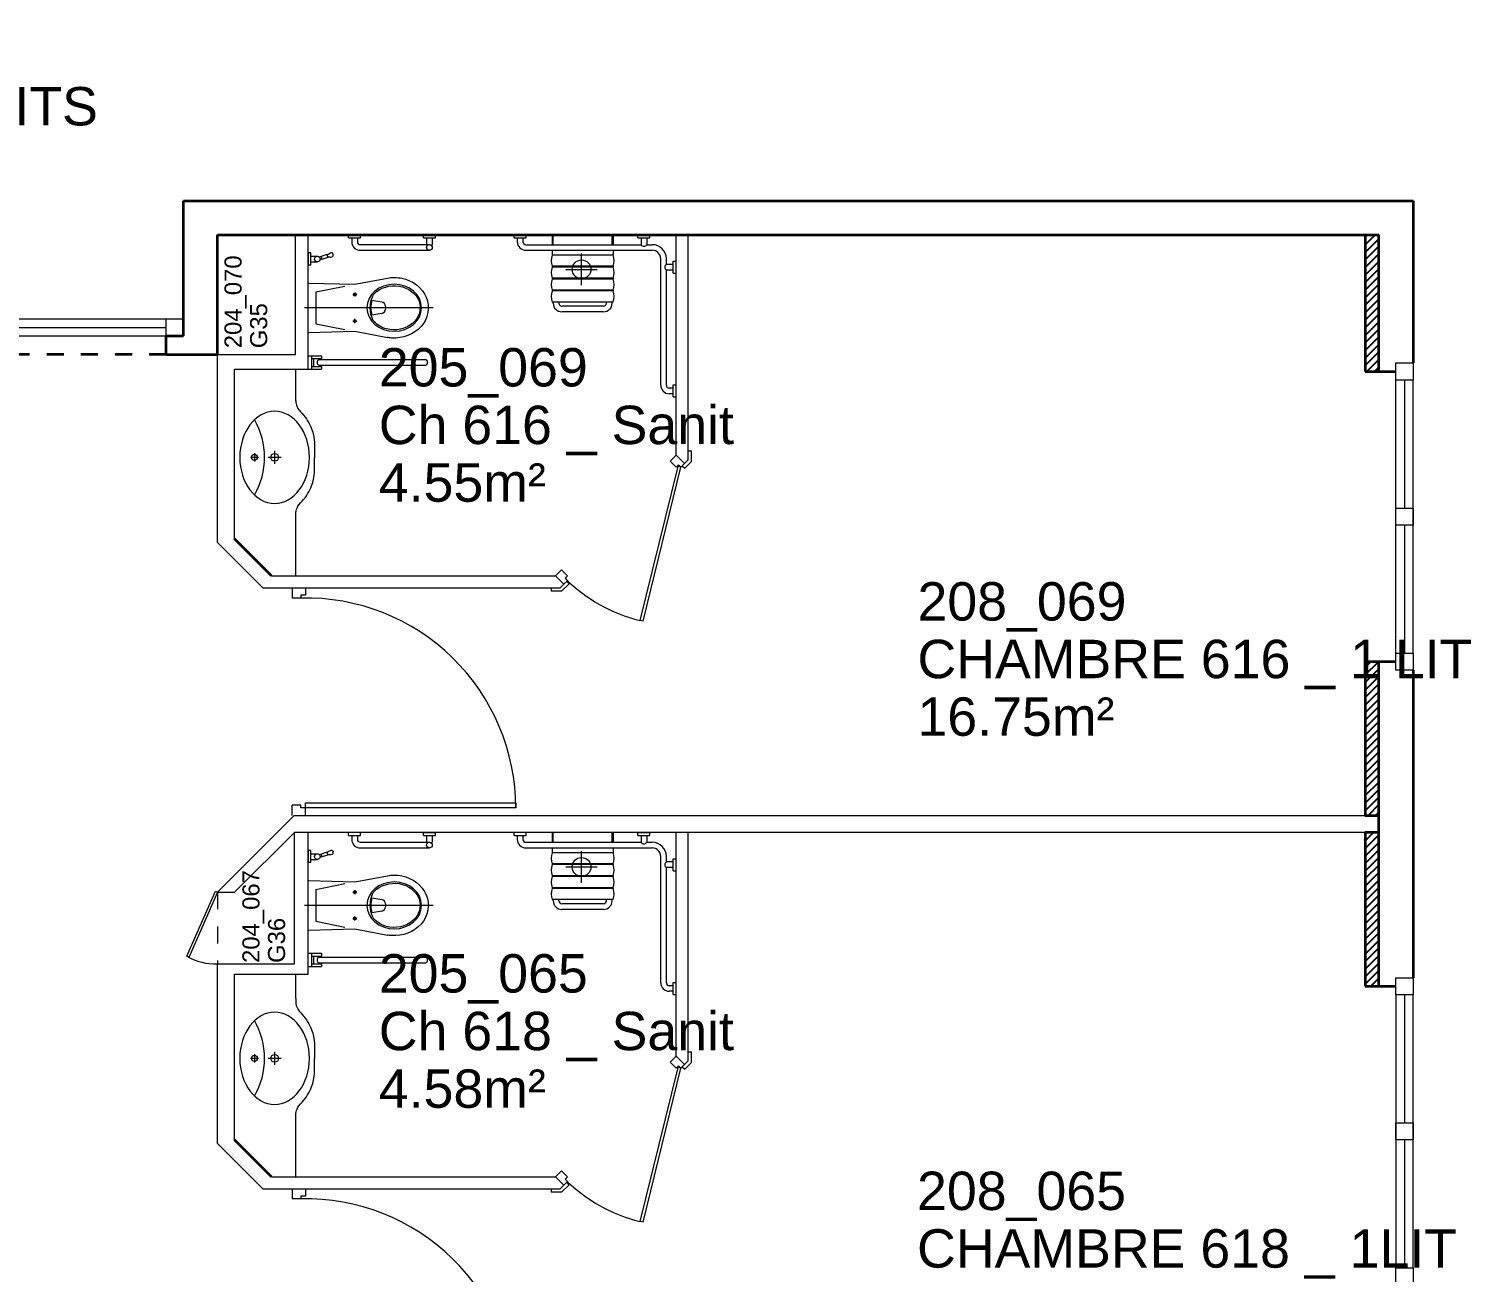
# Model space of a CAD drawing. Header units: metres. Extents: x -8 to 211, y -5 to 116.
# Drawn here: x 202.75 to 211.19, y 64.35 to 71.63 of the extents above; entities that cross this region are included whole.
import ezdxf

# ---------------------------------------------------------------- set-up
doc = ezdxf.new("R2010")
doc.units = ezdxf.units.M
doc.header["$LTSCALE"] = 0.6
doc.header["$MEASUREMENT"] = 0
doc.linetypes.add('CACHÉ', pattern=[0.25, 0.125, -0.125])
doc.linetypes.add('CONTINU', pattern=[0])
doc.layers.get('0').update_dxf_attribs({"linetype": 'CONTINUOUS'})
for name, color, linetype in [('004 isolation', 7, 'CONTINUOUS'), ('A_Etiqu_Gaine', 8, 'CONTINUOUS'), ('A_Etiqu_Gaine_ancien', 8, 'CONTINUOUS'), ('A_Etiqu_Gaine_code', 8, 'CONTINUOUS'), ('A_Etiqu_Local', 8, 'CONTINUOUS')]:
    doc.layers.add(name, color=color, linetype=linetype)
for name, color, linetype, lineweight in [('A_CHASS', 4, 'CONTINU', 20), ('A_MURS_CLOI', 7, 'CONTINU', 20), ('A_MURS_STRU', 7, 'CONTINU', 35), ('A_PORT', 8, 'CONTINUOUS', 0), ('A_SANI', 5, 'CONTINU', 0)]:
    doc.layers.add(name, color=color, linetype=linetype, lineweight=lineweight)
doc.styles.add('Attribut', font='arial.ttf')

# ---------------------------------------------------------------- blocks, each defined once
blk = doc.blocks.new('A_Etiqu_Local')
at = {"style": 'Attribut', "flags": 1}
for tag, p in [('CODE_HOPITAL', (-0.4463, 1.9737)), ('CODE_SITE', (-0.4463, 1.7487)), ('CODE_BATIMENT', (-0.4463, 1.5237)), ('CODE_SECTEUR', (-0.4463, 1.2987)), ('CODE_ETAGE', (-0.4463, 1.0737)), ('NOM_NORMALISE', (-0.4463, -0.843)), ('SECTEUR_ACTIVITE', (-0.4463, -1.068)), ('SOUS_SECTEUR_ACTIVITE', (-0.4463, -1.293)), ('VOLUME', (-0.4463, -1.518)), ('SERVICE', (-0.4463, -1.743)), ('CODE_UG', (-0.4463, -1.968)), ('CODE_UA', (-0.4463, -2.193)), ('CODE_POLE', (-0.4463, -2.418)), ('OCCUPANT_EXTERNE', (-0.4463, -2.643)), ('DISPONIBILITE', (-0.4463, -2.868)), ('ACCES_HANDICAPES', (-0.4463, -3.093)), ('NATURE_SOL', (-0.4463, -3.318)), ('RISQUE_LABORATOIRE', (-0.4463, -3.543)), ('AMIANTE', (-0.4463, -3.768))]:
    blk.add_attdef(tag, p, '', height=0.15, dxfattribs=at)
at = {"layer": 'A_Etiqu_Local', "style": 'Attribut'}
for tag, p in [('CODE_PIECE', (-0.4483, 0.5327)), ('NOM_USAGE', (-0.4483, 0.1952)), ('SURFACE', (-0.4483, -0.1423))]:
    blk.add_attdef(tag, p, '', height=0.225, dxfattribs=at)
blk = doc.blocks.new('A_Etiqu_Gaine')
at = {"style": 'Attribut', "flags": 1}
for tag, p in [('CODE_HOPITAL', (-0.4323, 0.8651)), ('CODE_SITE', (-0.4323, 0.7151)), ('CODE_BATIMENT', (-0.4323, 0.5651)), ('CODE_SECTEUR', (-0.4323, 0.4151)), ('CODE_ETAGE', (-0.4323, 0.2651)), ('NOM_NORMALISE', (-0.4323, -0.3349)), ('SECTEUR_ACTIVITE', (-0.4323, -0.4849)), ('SOUS_SECTEUR_ACTIVITE', (-0.4323, -0.6349)), ('SURFACE', (-0.4323, -0.7849)), ('CODE_UG', (-0.4323, -0.9349)), ('CODE_POLE', (-0.4323, -1.0849)), ('AMIANTE', (-0.4323, -1.2349))]:
    blk.add_attdef(tag, p, '', height=0.1, dxfattribs=at)
at = {"layer": 'A_Etiqu_Gaine', "style": 'Attribut'}
blk.add_attdef('NOM_USAGE', (-0.4323, -0.1849), '', height=0.1, dxfattribs=at)
at = {"layer": 'A_Etiqu_Gaine_ancien', "style": 'Attribut'}
blk.add_attdef('CODE_PIECE_ANCIEN', (-0.4323, 0.1151), '', height=0.1, dxfattribs=at)
at = {"layer": 'A_Etiqu_Gaine_code', "style": 'Attribut'}
blk.add_attdef('CODE_PIECE', (-0.4323, -0.0349), '', height=0.1, dxfattribs=at)

msp = doc.modelspace()

# ---------------------------------------------------------------- linework, layer by layer
at = {"layer": '004 isolation', "color": 8, "linetype": 'Continuous'}
for p, q in [((210.5835, 70.4212), (210.5694, 70.407)), ((210.5694, 70.3629), (210.6277, 70.4212)), ((210.5694, 69.6211), (210.5694, 70.4212)), ((210.5694, 70.4212), (210.6494, 70.4212)), ((210.6494, 70.3987), (210.5694, 70.3187)), ((210.5694, 70.2744), (210.6494, 70.3544)), ((210.6494, 70.4212), (210.6494, 69.6211)), ((210.6494, 70.3102), (210.5694, 70.2303)), ((210.5694, 70.1861), (210.6494, 70.2661)), ((210.6494, 70.2219), (210.5694, 70.1419)), ((210.5694, 70.0977), (210.6494, 70.1777)), ((210.6494, 70.1335), (210.5694, 70.0535)), ((210.5694, 70.0093), (210.6494, 70.0893)), ((210.6494, 70.0451), (210.5694, 69.9651)), ((210.5694, 69.9209), (210.6494, 70.0009)), ((210.6494, 69.9567), (210.5694, 69.8767)), ((210.5694, 69.8325), (210.6494, 69.9125)), ((210.6494, 69.8683), (210.5694, 69.7883)), ((210.5694, 69.7441), (210.6494, 69.8241)), ((210.6494, 69.7799), (210.5694, 69.6999)), ((210.5694, 69.6558), (210.6494, 69.7357)), ((210.6494, 69.6915), (210.579, 69.6211)), ((210.6494, 69.6211), (210.5694, 69.6211)), ((210.6232, 69.6211), (210.6494, 69.6473)), ((210.6026, 67.9211), (210.5694, 67.8879)), ((210.5694, 67.8438), (210.6468, 67.9211)), ((210.5694, 67.0209), (210.5694, 67.9211)), ((210.5694, 67.9211), (210.6494, 67.9211)), ((210.6494, 67.9211), (210.6494, 67.0209)), ((210.6494, 67.8795), (210.5694, 67.7995)), ((210.5694, 67.7553), (210.6494, 67.8353)), ((210.6494, 67.7911), (210.5694, 67.7112)), ((210.5694, 67.667), (210.6494, 67.747)), ((210.6494, 67.7027), (210.5694, 67.6227)), ((210.5694, 67.5786), (210.6494, 67.6585)), ((210.6494, 67.6144), (210.5694, 67.5344)), ((210.5694, 67.4902), (210.6494, 67.5702)), ((210.6494, 67.5259), (210.5694, 67.446)), ((210.5694, 67.4018), (210.6494, 67.4818)), ((210.6494, 67.4376), (210.5694, 67.3576)), ((210.5694, 67.3135), (210.6494, 67.3934)), ((210.6494, 67.3492), (210.5694, 67.2692)), ((210.5694, 67.225), (210.6494, 67.305)), ((210.6494, 67.2608), (210.5694, 67.1809)), ((210.5694, 67.1367), (210.6494, 67.2166)), ((210.6494, 67.1724), (210.5694, 67.0924)), ((210.5694, 67.0483), (210.6494, 67.1282)), ((210.6494, 67.084), (210.5862, 67.0208)), ((210.6494, 67.0209), (210.5694, 67.0209)), ((210.6304, 67.0209), (210.6494, 67.0399)), ((210.5743, 66.9206), (210.5694, 66.9157)), ((210.5694, 66.8715), (210.6185, 66.9206)), ((210.5694, 66.0204), (210.5694, 66.9206)), ((210.5694, 66.9206), (210.6494, 66.9206)), ((210.6494, 66.9072), (210.5694, 66.8272)), ((210.6494, 66.9206), (210.6494, 66.0204)), ((210.5694, 66.7831), (210.6494, 66.863)), ((210.6494, 66.8189), (210.5694, 66.7389)), ((210.5694, 66.6947), (210.6494, 66.7747)), ((210.6494, 66.7304), (210.5694, 66.6505)), ((210.5694, 66.6063), (210.6494, 66.6863)), ((210.6494, 66.6421), (210.5694, 66.5621)), ((210.5694, 66.5179), (210.6494, 66.5979)), ((210.6494, 66.5537), (210.5694, 66.4737)), ((210.5694, 66.4295), (210.6494, 66.5095)), ((210.6494, 66.4653), (210.5694, 66.3853)), ((210.5694, 66.3412), (210.6494, 66.4211)), ((210.6494, 66.3769), (210.5694, 66.2969)), ((210.5694, 66.2527), (210.6494, 66.3327)), ((210.6494, 66.2885), (210.5694, 66.2086)), ((210.5694, 66.1644), (210.6494, 66.2444)), ((210.6494, 66.2001), (210.5694, 66.1201)), ((210.5694, 66.076), (210.6494, 66.1559)), ((210.6494, 66.1118), (210.5694, 66.0318)), ((210.6022, 66.0203), (210.6494, 66.0676)), ((210.6494, 66.0204), (210.5694, 66.0204)), ((210.6494, 66.0233), (210.6464, 66.0204))]:
    msp.add_line(p, q, dxfattribs=at)
at = {"layer": 'A_CHASS', "color": 8, "linetype": 'Continuous'}
for p, q in [((202.0499, 69.8794), (203.5499, 69.8794)), ((202.0499, 69.8294), (203.6499, 69.8294)), ((210.7494, 67.8711), (210.7494, 69.6711)), ((210.7994, 69.5711), (210.7994, 68.8211)), ((210.8494, 67.9711), (210.8494, 69.5711)), ((210.7994, 68.7211), (210.7994, 67.9711)), ((210.7494, 65.9704), (210.7494, 64.3704)), ((210.7994, 65.9704), (210.7994, 65.2204)), ((210.8494, 64.3704), (210.8494, 65.9704)), ((210.7994, 65.1204), (210.7994, 64.3704))]:
    msp.add_line(p, q, dxfattribs=at)
for points in [[(202.0499, 69.9294), (202.0499, 69.8294), (201.9499, 69.8294), (201.9499, 69.9294), (203.6499, 69.9294)], [(203.6499, 69.9294), (203.6499, 69.8294), (203.5499, 69.8294), (203.5499, 69.9294)], [(210.7494, 69.6711), (210.8494, 69.6711), (210.8494, 69.5711), (210.7494, 69.5711)], [(210.7494, 68.8211), (210.8494, 68.8211), (210.8494, 68.7211), (210.7494, 68.7211)], [(210.7494, 67.9711), (210.8494, 67.9711), (210.8494, 67.8711), (210.7494, 67.8711)]]:
    msp.add_lwpolyline(points, dxfattribs=at)
for points in [[(210.7494, 65.9704), (210.7494, 66.0704), (210.8494, 66.0704), (210.8494, 65.9704)], [(210.7494, 65.1204), (210.7494, 65.2204), (210.8494, 65.2204), (210.8494, 65.1204)], [(210.7494, 64.2704), (210.7494, 64.3704), (210.8494, 64.3704), (210.8494, 64.2704)]]:
    msp.add_lwpolyline(points, close=True, dxfattribs=at)
at = {"layer": 'A_MURS_CLOI', "color": 8, "linetype": 'Continuous'}
for p, q in [((204.3069, 69.7208), (204.3069, 70.4212)), ((204.3799, 69.6354), (204.3799, 70.4212)), ((206.5351, 69.1313), (206.5351, 70.4212)), ((206.6051, 69.1029), (206.6051, 70.4212)), ((203.8499, 69.7208), (204.3069, 69.7208)), ((203.8499, 68.6196), (203.8499, 69.7208)), ((203.9499, 69.6354), (204.3799, 69.6354)), ((203.9499, 68.641), (203.9499, 69.6354)), ((206.6051, 69.1029), (206.5843, 69.0821)), ((206.6251, 69.0947), (206.5854, 69.0549)), ((206.6051, 69.1565), (206.6251, 69.1565)), ((206.6251, 69.0947), (206.6251, 69.1565)), ((206.5712, 69.0691), (206.5854, 69.0549)), ((204.1153, 68.3542), (203.8499, 68.6196)), ((204.1667, 68.4242), (205.8274, 68.4242)), ((204.1153, 68.3542), (205.8564, 68.3542)), ((205.8029, 68.3542), (205.8029, 68.3342)), ((205.8647, 68.3342), (205.8029, 68.3342)), ((205.8772, 68.375), (205.8564, 68.3542)), ((205.9084, 68.3779), (205.8647, 68.3342)), ((205.9084, 68.3779), (205.8942, 68.392)), ((204.2999, 66.9209), (203.9502, 66.5712)), ((204.2999, 66.1509), (204.2999, 66.9209)), ((204.3799, 66.0909), (204.3799, 66.9209)), ((206.5351, 65.6118), (206.5351, 66.9209)), ((206.6051, 65.5828), (206.6051, 66.9209)), ((203.8499, 66.5712), (203.9502, 66.5712)), ((203.8499, 66.1509), (204.2999, 66.1509)), ((203.8499, 65.0994), (203.8499, 66.1509)), ((203.9499, 66.0909), (204.3799, 66.0909)), ((203.9499, 65.1208), (203.9499, 66.0909)), ((206.6051, 65.6363), (206.6251, 65.6363)), ((206.6251, 65.5745), (206.6251, 65.6363)), ((206.5712, 65.5489), (206.5854, 65.5347)), ((206.6051, 65.5828), (206.5843, 65.5619)), ((206.6251, 65.5745), (206.5854, 65.5347)), ((204.1153, 64.834), (203.8499, 65.0994)), ((204.1667, 64.904), (205.8274, 64.904)), ((205.8772, 64.8548), (205.8564, 64.834)), ((205.9084, 64.8577), (205.8647, 64.814)), ((205.9084, 64.8577), (205.8942, 64.8719)), ((204.1153, 64.834), (205.8564, 64.834)), ((205.8029, 64.834), (205.8029, 64.814)), ((205.8647, 64.814), (205.8029, 64.814))]:
    msp.add_line(p, q, dxfattribs=at)
for points in [[(203.8499, 66.5712), (204.2996, 67.0209), (210.6494, 67.0209)], [(210.6494, 66.9209), (204.2999, 66.9209)]]:
    msp.add_lwpolyline(points, dxfattribs=at)
at = {"layer": 'A_MURS_STRU', "color": 8, "linetype": 'Continuous'}
for p, q in [((203.6499, 70.6212), (210.8494, 70.6212)), ((203.6499, 69.8294), (203.6499, 70.6212)), ((210.8494, 70.6212), (210.8494, 69.6711)), ((203.8499, 70.4212), (210.6494, 70.4212)), ((203.8499, 69.7208), (203.8499, 70.4212)), ((203.5499, 69.7208), (203.5499, 69.8294)), ((203.5499, 69.8294), (203.6499, 69.8294)), ((203.5499, 69.7208), (203.8499, 69.7208)), ((204.1667, 68.4242), (203.9499, 68.641)), ((204.1667, 64.904), (203.9499, 65.1208))]:
    msp.add_line(p, q, dxfattribs=at)
at = {"layer": 'A_MURS_STRU', "color": 8, "linetype": 'CACHÉ'}
msp.add_line((203.5499, 69.7208), (202.0499, 69.7208), dxfattribs=at)
at = {"layer": 'A_MURS_STRU', "color": 8, "linetype": 'Continuous'}
for points in [[(210.5694, 70.4212), (210.5694, 69.6211)], [(210.6494, 69.6211), (210.6494, 70.4212)], [(210.5694, 69.6211), (210.7494, 69.6211)], [(210.7494, 67.9214), (210.5694, 67.9211), (210.5694, 67.0209), (210.6494, 67.0209)], [(210.6494, 66.0204), (210.6494, 67.9214)], [(210.8494, 67.8711), (210.8494, 66.0704)], [(210.6494, 66.9206), (210.5694, 66.9206), (210.5694, 66.0204)], [(210.5694, 66.0204), (210.7494, 66.0204)]]:
    msp.add_lwpolyline(points, dxfattribs=at)
at = {"layer": 'A_PORT', "color": 8, "linetype": 'Continuous'}
for p, q in [((206.544, 69.0654), (206.3231, 68.1624)), ((206.3425, 68.1578), (206.5634, 69.0606)), ((206.5634, 69.0606), (206.544, 69.0654)), ((204.286, 68.3542), (204.286, 68.2943)), ((204.2863, 68.3542), (204.366, 68.3542)), ((204.366, 68.3542), (204.366, 68.3103)), ((204.3382, 68.2943), (204.286, 68.2943)), ((204.3382, 68.3103), (204.3382, 68.2943)), ((204.366, 68.3103), (204.3382, 68.3103)), ((206.3425, 68.1578), (206.3231, 68.1625)), ((204.3382, 67.0806), (204.286, 67.0806)), ((204.286, 67.0208), (204.286, 67.0806)), ((204.3382, 67.0646), (204.3382, 67.0806)), ((205.596, 67.0646), (204.3382, 67.0646)), ((204.366, 67.0946), (205.596, 67.0946)), ((204.366, 67.0208), (204.366, 67.0946)), ((205.596, 67.0946), (205.596, 67.0646)), ((206.544, 65.5452), (206.323, 64.6422)), ((206.3425, 64.6376), (206.5634, 65.5404)), ((206.4998, 65.5758), (206.5351, 65.6111)), ((206.5351, 65.5404), (206.4998, 65.5758)), ((206.5351, 65.6111), (206.5846, 65.5616)), ((206.5493, 65.5546), (206.5351, 65.5404)), ((206.5634, 65.5404), (206.544, 65.5452)), ((206.5634, 65.5404), (206.5493, 65.5546)), ((206.5846, 65.5616), (206.5634, 65.5404)), ((205.828, 64.904), (205.8634, 64.9394)), ((205.8634, 64.9394), (205.8987, 64.904)), ((205.8775, 64.8545), (205.828, 64.904)), ((205.8987, 64.8757), (205.8775, 64.8545)), ((205.8987, 64.904), (205.8846, 64.8899)), ((205.8846, 64.8899), (205.8987, 64.8757)), ((204.286, 64.8343), (204.286, 64.7744)), ((204.286, 64.8343), (204.366, 64.8343)), ((204.3382, 64.7744), (204.286, 64.7744)), ((204.3382, 64.7904), (204.3382, 64.7744)), ((204.366, 64.7904), (204.3382, 64.7904)), ((204.366, 64.8343), (204.366, 64.7904)), ((206.3425, 64.6376), (206.3231, 64.6423))]:
    msp.add_line(p, q, dxfattribs=at)
at = {"layer": 'A_PORT', "color": 8, "linetype": 'CACHÉ'}
msp.add_line((203.8499, 66.5712), (203.8499, 66.1509), dxfattribs=at)
at = {"layer": 'A_PORT', "color": 8, "linetype": 'Continuous'}
for points in [[(206.5846, 69.0818), (206.5634, 69.0606), (206.5493, 69.0747), (206.5351, 69.0606), (206.4998, 69.096), (206.5351, 69.1313), (206.5846, 69.0818)], [(205.8987, 68.4242), (205.8846, 68.4101), (205.8987, 68.3959), (205.8775, 68.3747), (205.828, 68.4242), (205.8634, 68.4596), (205.8987, 68.4242)]]:
    msp.add_lwpolyline(points, dxfattribs=at)
msp.add_lwpolyline([(203.8499, 66.5712), (203.6816, 66.1895), (203.6707, 66.1958), (203.839, 66.5775)], close=True, dxfattribs=at)
at = {"layer": 'A_PORT', "color": 8}
for centre in [(206.5493, 69.0747), (206.5493, 65.5546)]:
    msp.add_arc(centre, 0.94, 225, 256.07535, dxfattribs=at)
at = {"layer": 'A_PORT', "color": 8, "linetype": 'Continuous'}
for centre, radius, start, end in [((204.366, 67.0646), 1.23, 360, 91.29426), ((203.839, 66.4873), 0.3366, 240.00001, 271.85964), ((204.366, 63.5448), 1.23, 360, 91.29426)]:
    msp.add_arc(centre, radius, start, end, dxfattribs=at)
at = {"layer": 'A_SANI', "color": 8}
for p, q in [((204.617, 70.4044), (204.617, 70.4212)), ((204.617, 70.4044), (204.6877, 70.4044)), ((204.6359, 70.4044), (204.6359, 70.3812)), ((204.6689, 70.4044), (204.6689, 70.3812)), ((204.6859, 70.3642), (205.0905, 70.3642)), ((204.6877, 70.4044), (204.6877, 70.4212)), ((205.0551, 70.4212), (205.1258, 70.4212)), ((205.0551, 70.4044), (205.0551, 70.4212)), ((205.0551, 70.4044), (205.1258, 70.4044)), ((205.074, 70.4044), (205.074, 70.3642)), ((205.107, 70.4044), (205.107, 70.3642)), ((205.1258, 70.4044), (205.1258, 70.4212)), ((205.586, 70.4043), (205.586, 70.421)), ((205.586, 70.4043), (205.6568, 70.4043)), ((205.6049, 70.4043), (205.6049, 70.381)), ((205.6379, 70.4043), (205.6379, 70.381)), ((205.6549, 70.364), (206.3296, 70.364)), ((205.6568, 70.4043), (205.6568, 70.421)), ((206.3108, 70.421), (206.3815, 70.421)), ((206.3108, 70.4043), (206.3108, 70.421)), ((206.3108, 70.4043), (206.3815, 70.4043)), ((206.3296, 70.4043), (206.3296, 70.364)), ((206.3626, 70.4043), (206.3626, 70.364)), ((206.3626, 70.364), (206.3951, 70.364)), ((206.3815, 70.4043), (206.3815, 70.421)), ((204.3799, 70.3154), (204.3799, 70.2447)), ((204.3966, 70.3154), (204.3799, 70.3154)), ((204.3966, 70.2447), (204.3966, 70.3154)), ((204.3966, 70.2965), (204.4369, 70.2965)), ((204.3966, 70.2635), (204.4347, 70.2635)), ((204.4562, 70.2938), (204.4471, 70.2909)), ((204.461, 70.2789), (204.4506, 70.2756)), ((204.4899, 70.3059), (204.4558, 70.295)), ((204.4558, 70.295), (204.4613, 70.2778)), ((204.4954, 70.2887), (204.4613, 70.2778)), ((204.4899, 70.3059), (204.4954, 70.2887)), ((204.498, 70.3072), (204.4902, 70.3047)), ((204.5028, 70.2923), (204.495, 70.2898)), ((204.6859, 70.3312), (205.0905, 70.3312)), ((205.6549, 70.331), (206.3951, 70.331)), ((205.9813, 70.1271), (205.9813, 70.3117)), ((206.4451, 69.5408), (206.4451, 70.281)), ((206.4781, 70.2485), (206.4781, 70.281)), ((206.5184, 70.1967), (206.5184, 70.2674)), ((206.5184, 70.2674), (206.5351, 70.2674)), ((206.5351, 70.1967), (206.5351, 70.2674)), ((204.3966, 70.2447), (204.3799, 70.2447)), ((205.889, 70.2194), (206.0736, 70.2194)), ((206.5184, 70.2485), (206.4781, 70.2485)), ((206.5184, 70.2155), (206.4781, 70.2155)), ((206.4781, 69.5408), (206.4781, 70.2155)), ((206.5184, 70.1967), (206.5351, 70.1967)), ((204.3845, 70.1393), (204.6545, 70.1318)), ((204.4252, 70.0874), (204.5952, 70.1216)), ((204.6545, 70.1318), (204.845, 70.1682)), ((204.4252, 70.0874), (204.4252, 69.9011)), ((204.6425, 70.0718), (204.6665, 70.0718)), ((204.6545, 70.0838), (204.6545, 70.0598)), ((204.812, 70.0274), (204.7537, 70.0371)), ((205.1124, 69.9943), (204.3601, 69.9943)), ((204.6545, 69.9048), (204.6545, 69.9288)), ((204.812, 69.9612), (204.7539, 69.9514)), ((204.8328, 70.0027), (204.8328, 69.9858)), ((204.3845, 69.8493), (204.6545, 69.8568)), ((204.4252, 69.9011), (204.5952, 69.8669)), ((204.6425, 69.9168), (204.6665, 69.9168)), ((204.6545, 69.8568), (204.845, 69.8203)), ((204.3799, 69.7134), (204.4594, 69.7134)), ((204.4009, 69.7134), (204.4009, 69.6354)), ((204.4009, 69.6975), (204.4594, 69.6975)), ((204.4119, 69.6975), (204.4119, 69.6512)), ((204.4518, 69.6975), (204.4518, 69.6909)), ((204.4594, 69.7134), (204.4594, 69.6975)), ((204.3083, 69.4492), (204.3083, 69.6354)), ((204.3799, 69.6354), (204.4594, 69.6354)), ((204.4009, 69.6512), (204.4594, 69.6512)), ((204.4518, 69.6579), (204.4518, 69.6512)), ((204.4594, 69.6512), (204.4594, 69.6354)), ((206.5184, 69.5238), (206.4951, 69.5238)), ((206.5184, 69.5427), (206.5351, 69.5427)), ((206.5184, 69.472), (206.5184, 69.5427)), ((206.5184, 69.4908), (206.4951, 69.4908)), ((206.5184, 69.472), (206.5351, 69.472)), ((204.09, 69.1181), (204.0421, 69.1181)), ((204.066, 69.142), (204.066, 69.0942)), ((204.2226, 69.1181), (204.1461, 69.1181)), ((204.1843, 69.1563), (204.1843, 69.0799)), ((204.3083, 68.4257), (204.3083, 68.787)), ((204.617, 66.9041), (204.617, 66.9209)), ((204.617, 66.9041), (204.6877, 66.9041)), ((204.6358, 66.9041), (204.6358, 66.8809)), ((204.6688, 66.9041), (204.6688, 66.8809)), ((204.6877, 66.9041), (204.6877, 66.9209)), ((205.0551, 66.9209), (205.1258, 66.9209)), ((205.0551, 66.9041), (205.0551, 66.9209)), ((205.0551, 66.9041), (205.1258, 66.9041)), ((205.074, 66.9041), (205.074, 66.8639)), ((205.107, 66.9041), (205.107, 66.8639)), ((205.1258, 66.9041), (205.1258, 66.9209)), ((205.586, 66.904), (205.586, 66.9207)), ((205.586, 66.904), (205.6567, 66.904)), ((205.6049, 66.904), (205.6049, 66.8807)), ((205.6379, 66.904), (205.6379, 66.8807)), ((205.6567, 66.904), (205.6567, 66.9207)), ((206.3108, 66.9207), (206.3815, 66.9207)), ((206.3108, 66.904), (206.3108, 66.9207)), ((206.3108, 66.904), (206.3815, 66.904)), ((206.3296, 66.904), (206.3296, 66.8637)), ((206.3626, 66.904), (206.3626, 66.8637)), ((206.3815, 66.904), (206.3815, 66.9207)), ((204.3799, 66.8151), (204.3799, 66.7444)), ((204.3966, 66.8151), (204.3799, 66.8151)), ((204.3966, 66.7444), (204.3966, 66.8151)), ((204.3966, 66.7962), (204.4369, 66.7962)), ((204.4898, 66.8056), (204.4558, 66.7947)), ((204.4898, 66.8056), (204.4953, 66.7884)), ((204.498, 66.8069), (204.4902, 66.8044)), ((204.6858, 66.8639), (205.0905, 66.8639)), ((204.6858, 66.8309), (205.0905, 66.8309)), ((205.6549, 66.8637), (206.3296, 66.8637)), ((205.6549, 66.8307), (206.3951, 66.8307)), ((205.9813, 66.6268), (205.9813, 66.8114)), ((206.3626, 66.8637), (206.3951, 66.8637)), ((204.3966, 66.7444), (204.3799, 66.7444)), ((204.3966, 66.7632), (204.4347, 66.7632)), ((204.4562, 66.7935), (204.4471, 66.7906)), ((204.461, 66.7786), (204.4506, 66.7753)), ((204.4558, 66.7947), (204.4613, 66.7775)), ((204.4953, 66.7884), (204.4613, 66.7775)), ((204.5028, 66.792), (204.495, 66.7895)), ((205.889, 66.7191), (206.0736, 66.7191)), ((206.4451, 66.0405), (206.4451, 66.7807)), ((206.4781, 66.7482), (206.4781, 66.7807)), ((206.5184, 66.7482), (206.4781, 66.7482)), ((206.5184, 66.7152), (206.4781, 66.7152)), ((206.4781, 66.0405), (206.4781, 66.7152)), ((206.5184, 66.6964), (206.5184, 66.7671)), ((206.5184, 66.7671), (206.5351, 66.7671)), ((206.5351, 66.6964), (206.5351, 66.7671)), ((204.3845, 66.639), (204.6545, 66.6315)), ((204.6545, 66.6315), (204.845, 66.6679)), ((206.5184, 66.6964), (206.5351, 66.6964)), ((204.4252, 66.5871), (204.5952, 66.6213)), ((204.4252, 66.5871), (204.4252, 66.4008)), ((204.6425, 66.5715), (204.6665, 66.5715)), ((204.6545, 66.5835), (204.6545, 66.5595)), ((205.1124, 66.494), (204.3601, 66.494)), ((204.812, 66.5271), (204.7537, 66.5369)), ((204.812, 66.4609), (204.7539, 66.4511)), ((204.8328, 66.5024), (204.8328, 66.4855)), ((204.4252, 66.4008), (204.5952, 66.3666)), ((204.6425, 66.4165), (204.6665, 66.4165)), ((204.6545, 66.4045), (204.6545, 66.4285)), ((204.3845, 66.349), (204.6545, 66.3565)), ((204.6545, 66.3565), (204.845, 66.32)), ((204.3799, 66.2131), (204.4594, 66.2131)), ((204.4009, 66.2131), (204.4009, 66.1351)), ((204.4594, 66.2131), (204.4594, 66.1972)), ((204.3799, 66.1351), (204.4594, 66.1351)), ((204.4009, 66.1972), (204.4594, 66.1972)), ((204.4009, 66.1509), (204.4594, 66.1509)), ((204.4119, 66.1972), (204.4119, 66.1509)), ((204.4518, 66.1972), (204.4518, 66.1906)), ((204.4518, 66.1576), (204.4518, 66.1509)), ((204.4594, 66.1509), (204.4594, 66.1351)), ((204.3083, 65.9493), (204.3083, 66.0909)), ((206.5184, 66.0424), (206.5351, 66.0424)), ((206.5184, 65.9717), (206.5184, 66.0424)), ((206.5184, 66.0235), (206.4951, 66.0235)), ((206.5184, 65.9905), (206.4951, 65.9905)), ((206.5184, 65.9717), (206.5351, 65.9717)), ((204.066, 65.6218), (204.066, 65.574)), ((204.1843, 65.6362), (204.1843, 65.5597)), ((204.09, 65.5979), (204.0421, 65.5979)), ((204.2226, 65.5979), (204.1461, 65.5979)), ((204.3083, 64.9055), (204.3083, 65.2668))]:
    msp.add_line(p, q, dxfattribs=at)
at = {"layer": 'A_SANI', "color": 8, "ltscale": 0.5}
for p, q in [((205.8085, 70.421), (205.8085, 70.364)), ((205.8153, 70.364), (205.8153, 70.421)), ((206.1603, 70.364), (206.1603, 70.421)), ((206.1671, 70.421), (206.1671, 70.364)), ((205.8085, 70.331), (205.8085, 70.3028)), ((206.1671, 70.3028), (205.8085, 70.3028)), ((206.1671, 70.331), (206.1671, 70.3028)), ((206.1671, 70.2378), (205.8085, 70.2378)), ((205.8085, 70.2378), (205.8085, 70.2328)), ((206.1671, 70.2328), (205.8085, 70.2328)), ((206.1671, 70.2378), (206.1671, 70.2328)), ((206.1671, 70.1678), (205.8085, 70.1678)), ((205.8085, 70.1678), (205.8085, 70.1628)), ((206.1671, 70.1628), (205.8085, 70.1628)), ((206.1671, 70.0978), (205.8085, 70.0978)), ((205.8085, 70.0978), (205.8085, 70.0928)), ((206.1671, 70.0928), (205.8085, 70.0928)), ((206.1671, 70.1678), (206.1671, 70.1628)), ((206.1671, 70.0978), (206.1671, 70.0928)), ((206.1671, 70.0278), (205.8085, 70.0278)), ((205.8153, 70.021), (205.8153, 70.0278)), ((205.8483, 70.021), (205.8483, 70.0278)), ((206.1273, 70.021), (206.1273, 70.0278)), ((206.1603, 70.021), (206.1603, 70.0278)), ((206.1103, 70.004), (205.8653, 70.004)), ((206.1103, 69.971), (205.8653, 69.971)), ((204.4442, 69.6909), (205.0678, 69.6909)), ((204.4442, 69.6579), (205.0678, 69.6579)), ((205.8085, 66.9207), (205.8085, 66.8637)), ((205.8153, 66.8637), (205.8153, 66.9207)), ((206.1603, 66.8637), (206.1603, 66.9207)), ((206.1671, 66.9207), (206.1671, 66.8637)), ((205.8085, 66.8307), (205.8085, 66.8025)), ((206.1671, 66.8025), (205.8085, 66.8025)), ((206.1671, 66.8307), (206.1671, 66.8025)), ((206.1671, 66.7375), (205.8085, 66.7375)), ((205.8085, 66.7375), (205.8085, 66.7325)), ((206.1671, 66.7325), (205.8085, 66.7325)), ((206.1671, 66.7375), (206.1671, 66.7325)), ((206.1671, 66.6675), (205.8085, 66.6675)), ((205.8085, 66.6675), (205.8085, 66.6625)), ((206.1671, 66.6625), (205.8085, 66.6625)), ((206.1671, 66.6675), (206.1671, 66.6625)), ((206.1671, 66.5975), (205.8085, 66.5975)), ((205.8085, 66.5975), (205.8085, 66.5925)), ((206.1671, 66.5925), (205.8085, 66.5925)), ((206.1671, 66.5975), (206.1671, 66.5925)), ((206.1671, 66.5275), (205.8085, 66.5275)), ((205.8153, 66.5207), (205.8153, 66.5275)), ((205.8483, 66.5207), (205.8483, 66.5275)), ((206.1103, 66.5037), (205.8653, 66.5037)), ((206.1103, 66.4707), (205.8653, 66.4707)), ((206.1273, 66.5207), (206.1273, 66.5275)), ((206.1603, 66.5207), (206.1603, 66.5275)), ((204.4442, 66.1906), (205.0678, 66.1906)), ((204.4442, 66.1576), (205.0678, 66.1576))]:
    msp.add_line(p, q, dxfattribs=at)
at = {"layer": 'A_SANI', "color": 8}
for centre, radius in [((205.0905, 70.3477), 0.0165), ((204.4347, 70.28), 0.0165), ((205.9813, 70.2194), 0.055), ((204.6545, 70.0718), 0.008), ((204.6545, 69.9168), 0.008), ((204.066, 69.1181), 0.0175), ((204.1843, 69.1181), 0.023), ((204.4347, 66.7797), 0.0165), ((205.0905, 66.8474), 0.0165), ((205.9813, 66.7191), 0.055), ((204.6545, 66.5715), 0.008), ((204.6545, 66.4165), 0.008), ((204.066, 65.5979), 0.0175), ((204.1843, 65.5979), 0.023)]:
    msp.add_circle(centre, radius, dxfattribs=at)
for centre, radius, start, end in [((204.6859, 70.3812), 0.05, 180, 270), ((204.6859, 70.3812), 0.017, 180, 270), ((205.0905, 70.3734), 0.0189, 309.88813, 330.86494), ((205.6549, 70.381), 0.05, 180, 270), ((205.6549, 70.381), 0.017, 180, 270), ((206.3461, 70.3732), 0.0189, 209.13506, 330.86494), ((206.3951, 70.281), 0.083, 360, 90), ((206.3951, 70.281), 0.05, 360, 90), ((206.4873, 70.232), 0.0189, 119.13506, 240.86494), ((204.9027, 69.9946), 0.1602, 154.7386, 205.27673), ((204.9082, 69.9946), 0.1602, 164.61449, 195.64877), ((204.803, 70.0417), 0.05, 135.91597, 154.7386), ((204.8078, 70.0027), 0.025, 0, 80.48257), ((204.803, 69.9476), 0.05, 205.27673, 223.69166), ((204.8078, 69.9858), 0.025, 279.51743, 0), ((204.4509, 69.6744), 0.0178, 111.92878, 248.07122), ((206.4951, 69.5408), 0.05, 180, 270), ((206.4951, 69.5408), 0.017, 180, 270), ((203.6777, 69.1181), 0.4476, 330.42755, 29.57245), ((204.6858, 66.8809), 0.05, 180, 270), ((204.6858, 66.8809), 0.017, 180, 270), ((205.6549, 66.8807), 0.05, 180, 270), ((205.6549, 66.8807), 0.017, 180, 270), ((205.0905, 66.8731), 0.0189, 309.88813, 330.86494), ((206.3461, 66.8729), 0.0189, 209.13506, 330.86494), ((206.3951, 66.7807), 0.083, 360, 90), ((206.3951, 66.7807), 0.05, 360, 90), ((206.4873, 66.7317), 0.0189, 119.13506, 240.86494), ((204.9027, 66.4943), 0.1602, 154.7386, 205.27673), ((204.803, 66.5414), 0.05, 135.91597, 154.7386), ((204.9082, 66.4943), 0.1602, 164.61449, 195.64877), ((204.8078, 66.5024), 0.025, 0, 80.48257), ((204.8078, 66.4855), 0.025, 279.51743, 0), ((204.803, 66.4473), 0.05, 205.27673, 223.69166), ((204.4509, 66.1741), 0.0178, 111.92878, 248.07122), ((206.4951, 66.0405), 0.05, 180, 270), ((206.4951, 66.0405), 0.017, 180, 270), ((203.6777, 65.5979), 0.4476, 330.42755, 29.57245)]:
    msp.add_arc(centre, radius, start, end, dxfattribs=at)
at = {"layer": 'A_SANI', "color": 8, "ltscale": 0.5}
for centre, radius, start, end in [((205.9208, 70.2703), 0.1169, 163.86503, 196.13497), ((206.0547, 70.2703), 0.1169, 343.86503, 16.13497), ((205.9208, 70.2003), 0.1169, 163.86503, 196.13497), ((206.0547, 70.2003), 0.1169, 343.86503, 16.13497), ((205.9208, 70.1303), 0.1169, 163.86503, 196.13497), ((205.9208, 70.0603), 0.1169, 163.86503, 196.13497), ((206.0547, 70.1303), 0.1169, 343.86503, 16.13497), ((206.0547, 70.0603), 0.1169, 343.86503, 16.13497), ((205.8653, 70.021), 0.05, 180, 270), ((205.8653, 70.021), 0.017, 180, 270), ((206.1103, 70.021), 0.05, 270, 0), ((206.1103, 70.021), 0.017, 270, 0), ((205.0626, 69.6744), 0.0173, 287.79386, 72.20614), ((205.9208, 66.77), 0.1169, 163.86503, 196.13497), ((206.0547, 66.77), 0.1169, 343.86503, 16.13497), ((205.9208, 66.7), 0.1169, 163.86503, 196.13497), ((206.0547, 66.7), 0.1169, 343.86503, 16.13497), ((205.9208, 66.63), 0.1169, 163.86503, 196.13497), ((206.0547, 66.63), 0.1169, 343.86503, 16.13497), ((205.9208, 66.56), 0.1169, 163.86503, 196.13497), ((206.0547, 66.56), 0.1169, 343.86503, 16.13497), ((205.8653, 66.5207), 0.05, 180, 270), ((205.8653, 66.5207), 0.017, 180, 270), ((206.1103, 66.5207), 0.05, 270, 0), ((206.1103, 66.5207), 0.017, 270, 0), ((205.0625, 66.1741), 0.0173, 287.79386, 72.20614)]:
    msp.add_arc(centre, radius, start, end, dxfattribs=at)
at = {"layer": 'A_SANI', "color": 8, "extrusion": (0, 0, -1)}
for centre, major_axis, ratio in [((204.8845, 69.9943), (-0.16, 0), 0.859387), ((204.1843, 69.1181), (0, 0.27), 0.755556), ((204.8845, 66.494), (-0.16, 0), 0.859387), ((204.1843, 65.5979), (0, 0.27), 0.755556)]:
    msp.add_ellipse(centre, major_axis=major_axis, ratio=ratio, dxfattribs=at)
at = {"layer": 'A_SANI', "color": 8}
for points in [[(204.498, 70.3072), (204.5068, 70.3143), (204.5218, 70.3163), (204.5261, 70.308)], [(204.5028, 70.2923), (204.514, 70.2917), (204.5274, 70.2988), (204.5261, 70.3081)], [(204.3083, 69.4492), (204.3154, 69.415), (204.3453, 69.3751), (204.4009, 69.2852), (204.4183, 69.1181)], [(204.3083, 68.787), (204.3154, 68.8212), (204.3453, 68.8611), (204.4009, 68.951), (204.4183, 69.1181)], [(204.498, 66.8069), (204.5068, 66.814), (204.5218, 66.816), (204.5261, 66.8077)], [(204.5028, 66.792), (204.514, 66.7914), (204.5274, 66.7985), (204.5261, 66.8078)], [(204.3083, 65.9493), (204.3154, 65.8948), (204.3453, 65.8549), (204.4009, 65.765), (204.4183, 65.5979)], [(204.3083, 65.2668), (204.3154, 65.301), (204.3453, 65.341), (204.4009, 65.4308), (204.4183, 65.5979)]]:
    msp.add_spline(points, degree=3, dxfattribs=at)
for points, knots in [([(204.7671, 70.0765), (204.8014, 70.1119), (204.8594, 70.1301), (204.9672, 70.1127), (205.0139, 70.0766), (205.0458, 69.9877), (205.0312, 69.9363), (204.9536, 69.8698), (204.892, 69.8566), (204.8107, 69.8783), (204.7855, 69.8935), (204.7669, 69.913)], [0.692162, 0.692162, 0.692162, 0.692162, 1.75636, 1.75636, 2.841981, 2.841981, 3.927602, 3.927602, 5.013223, 5.013223, 5.598138, 5.598138, 5.598138, 5.598138]), ([(204.845, 70.1682), (204.8715, 70.1728), (204.9009, 70.173), (204.9921, 70.1546), (205.0485, 70.1127), (205.0957, 69.9991), (205.0828, 69.9305), (204.9999, 69.8375), (204.9333, 69.8128), (204.8609, 69.8179), (204.8529, 69.8189), (204.845, 69.8203)], [1.357319, 1.357319, 1.357319, 1.357319, 1.801245, 1.801245, 2.798426, 2.798426, 3.795608, 3.795608, 4.792789, 4.792789, 4.916836, 4.916836, 4.916836, 4.916836]), ([(204.7671, 66.5762), (204.8013, 66.6116), (204.8594, 66.6298), (204.9672, 66.6124), (205.0139, 66.5763), (205.0458, 66.4874), (205.0311, 66.4361), (204.9536, 66.3695), (204.892, 66.3563), (204.8107, 66.378), (204.7855, 66.3932), (204.7668, 66.4127)], [0.692162, 0.692162, 0.692162, 0.692162, 1.75636, 1.75636, 2.841981, 2.841981, 3.927602, 3.927602, 5.013223, 5.013223, 5.598138, 5.598138, 5.598138, 5.598138]), ([(204.845, 66.6679), (204.8715, 66.6725), (204.9008, 66.6727), (204.9921, 66.6543), (205.0485, 66.6124), (205.0957, 66.4988), (205.0828, 66.4302), (204.9999, 66.3372), (204.9333, 66.3125), (204.8609, 66.3176), (204.8529, 66.3186), (204.845, 66.32)], [1.357319, 1.357319, 1.357319, 1.357319, 1.801245, 1.801245, 2.798426, 2.798426, 3.795608, 3.795608, 4.792789, 4.792789, 4.916836, 4.916836, 4.916836, 4.916836])]:
    msp.add_open_spline(points, degree=3, knots=knots, dxfattribs=at)

# ---------------------------------------------------------------- block references
at = {"layer": 'A_Etiqu_Gaine', "color": 8, "rotation": 90}
for p, values in [((203.9559, 70.1897), {'CODE_PIECE': '204_070', 'NOM_USAGE': 'G35'}), ((204.0606, 66.5891), {'CODE_PIECE': '204_067', 'NOM_USAGE': 'G36'})]:
    msp.add_blockref('A_Etiqu_Gaine', p, dxfattribs=at).add_auto_attribs(values)
at = {"layer": 'A_Etiqu_Local', "color": 8}
ref = msp.add_blockref('A_Etiqu_Local', (199.4402, 70.8672), dxfattribs=at)
ref.add_attrib('CODE_PIECE', '200_069', (198.9919, 71.3999), dxfattribs={"height": 0.225, "style": 'Attribut'})
ref.add_attrib('NOM_USAGE', 'CHAMBRE 612_614 _ 2 LITS', (198.9919, 71.0624), dxfattribs={"height": 0.225, "style": 'Attribut'})
ref.add_attrib('SURFACE', '18.52m²', (198.9919, 70.7249), dxfattribs={"height": 0.225, "style": 'Attribut'})
ref = msp.add_blockref('A_Etiqu_Local', (205.2425, 69.0006), dxfattribs=at)
ref.add_attrib('CODE_PIECE', '205_069', (204.7942, 69.5333), dxfattribs={"height": 0.225, "style": 'Attribut'})
ref.add_attrib('NOM_USAGE', 'Ch 616 _ Sanit', (204.7942, 69.1958), dxfattribs={"height": 0.225, "style": 'Attribut'})
ref.add_attrib('SURFACE', '4.55m²', (204.7942, 68.8583), dxfattribs={"height": 0.225, "style": 'Attribut'})
ref = msp.add_blockref('A_Etiqu_Local', (208.3963, 67.6294), dxfattribs=at)
ref.add_attrib('CODE_PIECE', '208_069', (207.948, 68.1622), dxfattribs={"height": 0.225, "style": 'Attribut'})
ref.add_attrib('NOM_USAGE', 'CHAMBRE 616 _ 1 LIT', (207.948, 67.8247), dxfattribs={"height": 0.225, "style": 'Attribut'})
ref.add_attrib('SURFACE', '16.75m²', (207.948, 67.4872), dxfattribs={"height": 0.225, "style": 'Attribut'})
ref = msp.add_blockref('A_Etiqu_Local', (205.2425, 65.4505), dxfattribs=at)
ref.add_attrib('CODE_PIECE', '205_065', (204.7942, 65.9832), dxfattribs={"height": 0.225, "style": 'Attribut'})
ref.add_attrib('NOM_USAGE', 'Ch 618 _ Sanit', (204.7942, 65.6457), dxfattribs={"height": 0.225, "style": 'Attribut'})
ref.add_attrib('SURFACE', '4.58m²', (204.7942, 65.3082), dxfattribs={"height": 0.225, "style": 'Attribut'})
ref = msp.add_blockref('A_Etiqu_Local', (208.3938, 64.1766), dxfattribs=at)
ref.add_attrib('CODE_PIECE', '208_065', (207.9455, 64.7094), dxfattribs={"height": 0.225, "style": 'Attribut'})
ref.add_attrib('NOM_USAGE', 'CHAMBRE 618 _ 1LIT', (207.9455, 64.3719), dxfattribs={"height": 0.225, "style": 'Attribut'})
ref.add_attrib('SURFACE', '16.84m²', (207.9455, 64.0344), dxfattribs={"height": 0.225, "style": 'Attribut'})

doc.saveas('drawing.dxf')
